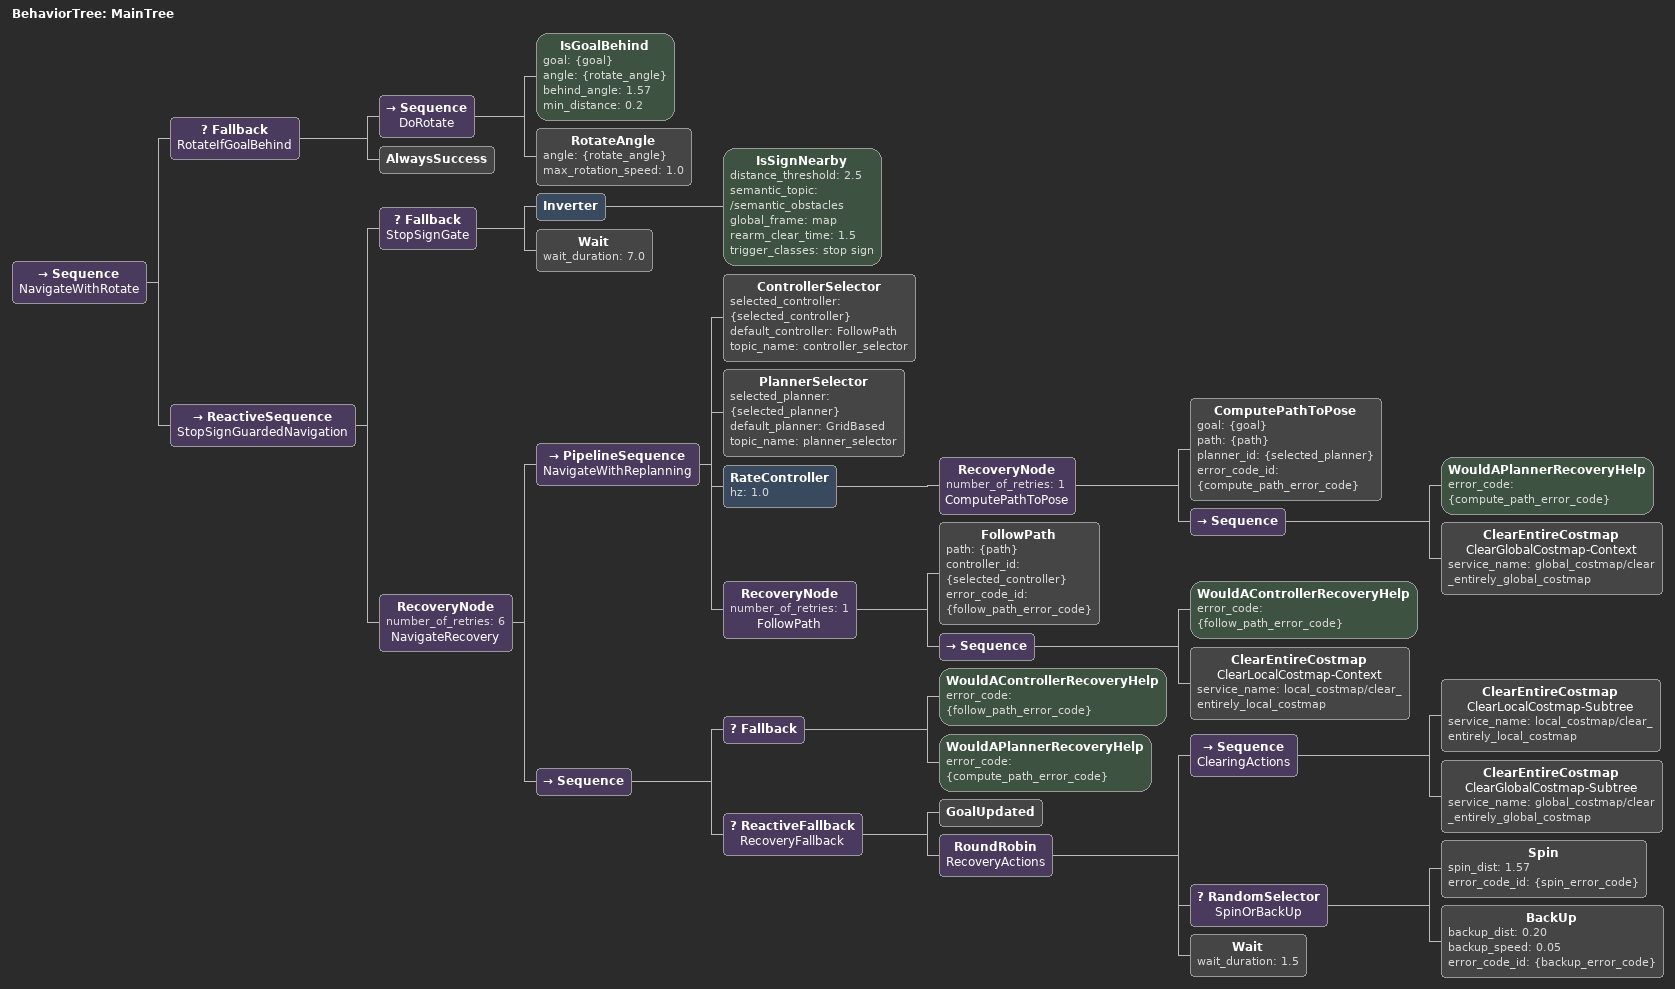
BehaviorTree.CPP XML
<root BTCPP_format="4" main_tree_to_execute="MainTree">
    <BehaviorTree ID="MainTree">
        <Sequence name="NavigateWithRotate">
            <Fallback name="RotateIfGoalBehind">
                <Sequence name="DoRotate">
                    <IsGoalBehind goal="{goal}" angle="{rotate_angle}" behind_angle="1.57" min_distance="0.2"/>
                    <RotateAngle angle="{rotate_angle}" max_rotation_speed="1.0"/>
                </Sequence>
                <AlwaysSuccess/>
            </Fallback>
            <ReactiveSequence name="StopSignGuardedNavigation">
                <Fallback name="StopSignGate">
                    <Inverter>
                        <IsSignNearby distance_threshold="2.5" semantic_topic="/semantic_obstacles" global_frame="map" rearm_clear_time="1.5" trigger_classes="stop sign"/>
                    </Inverter>
                    <Wait wait_duration="7.0"/>
                </Fallback>
                <RecoveryNode number_of_retries="6" name="NavigateRecovery">
                    <PipelineSequence name="NavigateWithReplanning">
                        <ControllerSelector selected_controller="{selected_controller}" default_controller="FollowPath" topic_name="controller_selector"/>
                        <PlannerSelector selected_planner="{selected_planner}" default_planner="GridBased" topic_name="planner_selector"/>
                        <RateController hz="1.0">
                            <RecoveryNode number_of_retries="1" name="ComputePathToPose">
                                <ComputePathToPose goal="{goal}" path="{path}" planner_id="{selected_planner}" error_code_id="{compute_path_error_code}"/>
                                <Sequence>
                                    <WouldAPlannerRecoveryHelp error_code="{compute_path_error_code}"/>
                                    <ClearEntireCostmap name="ClearGlobalCostmap-Context" service_name="global_costmap/clear_entirely_global_costmap"/>
                                </Sequence>
                            </RecoveryNode>
                        </RateController>
                        <RecoveryNode number_of_retries="1" name="FollowPath">
                            <FollowPath path="{path}" controller_id="{selected_controller}" error_code_id="{follow_path_error_code}"/>
                            <Sequence>
                                <WouldAControllerRecoveryHelp error_code="{follow_path_error_code}"/>
                                <ClearEntireCostmap name="ClearLocalCostmap-Context" service_name="local_costmap/clear_entirely_local_costmap"/>
                            </Sequence>
                        </RecoveryNode>
                    </PipelineSequence>
                    <Sequence>
                        <Fallback>
                            <WouldAControllerRecoveryHelp error_code="{follow_path_error_code}"/>
                            <WouldAPlannerRecoveryHelp error_code="{compute_path_error_code}"/>
                        </Fallback>
                        <ReactiveFallback name="RecoveryFallback">
                            <GoalUpdated/>
                            <RoundRobin name="RecoveryActions">
                                <Sequence name="ClearingActions">
                                    <ClearEntireCostmap name="ClearLocalCostmap-Subtree" service_name="local_costmap/clear_entirely_local_costmap"/>
                                    <ClearEntireCostmap name="ClearGlobalCostmap-Subtree" service_name="global_costmap/clear_entirely_global_costmap"/>
                                </Sequence>
                                <RandomSelector name="SpinOrBackUp">
                                    <Spin spin_dist="1.57" error_code_id="{spin_error_code}"/>
                                    <BackUp backup_dist="0.20" backup_speed="0.05" error_code_id="{backup_error_code}"/>
                                </RandomSelector>
                                <Wait wait_duration="1.5"/>
                            </RoundRobin>
                        </ReactiveFallback>
                    </Sequence>
                </RecoveryNode>
            </ReactiveSequence>
        </Sequence>
    </BehaviorTree>
</root>
